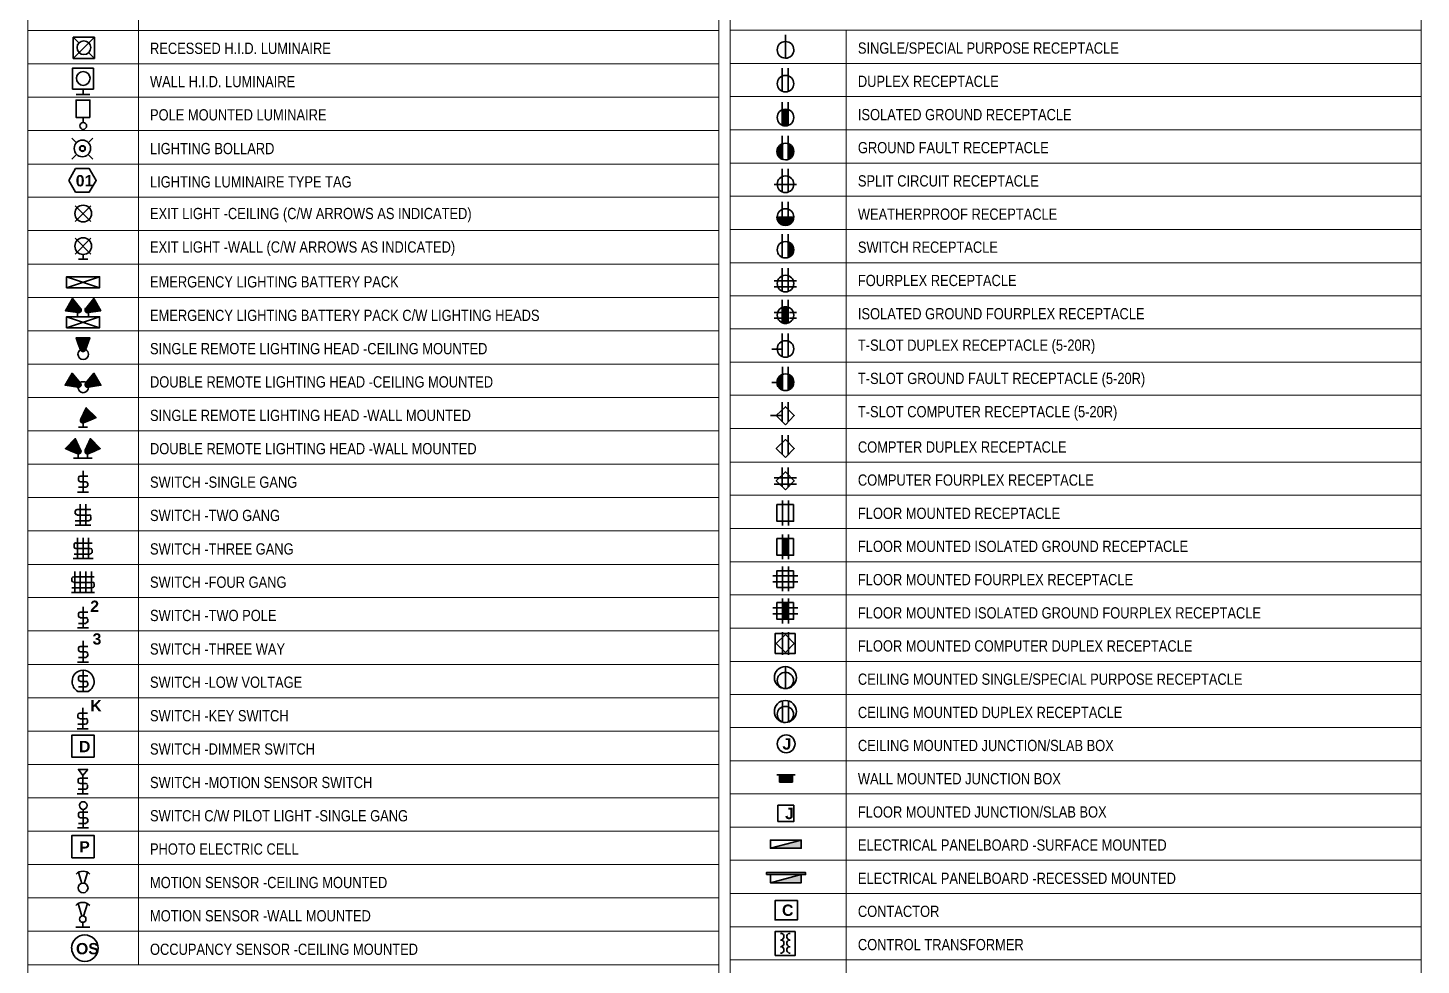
# Model space of a CAD drawing. Header units: millimetres. Extents: x 0.7 to 36.3, y 0.6 to 47.9.
# Drawn here: x 16.53 to 26.44, y 35.32 to 41.99 of the extents above; entities that cross this region are included whole.
import ezdxf

# ---------------------------------------------------------------- set-up
doc = ezdxf.new("R2010")
doc.units = ezdxf.units.MM
doc.header["$LTSCALE"] = 0.007
doc.layers.add('PDF_Geometry', color=7, linetype='Continuous', true_color=0x777777)
doc.layers.add('PDF_Solid Fills', color=7, linetype='Continuous', true_color=0xffffff)
doc.layers.add('PDF_Text', color=7, linetype='Continuous')
doc.styles.add('PDF Arial Narrow', font='ARIALN.TTF')
doc.styles.add('PDF ArialRoundedMT Bold', font='arialbd.ttf')

msp = doc.modelspace()

# ---------------------------------------------------------------- hatches: boundary and pattern name
at = {"layer": 'PDF_Solid Fills', "transparency": 33554559}
for points in [[(21.929, 41.2921), (21.9357, 41.2921), (21.9357, 41.4037), (21.929, 41.4054), (21.9007, 41.4054), (21.8924, 41.4037), (21.8924, 41.2921), (21.9007, 41.2921), (21.9074, 41.2904), (21.9224, 41.2887), (21.9224, 41.2904)], [(21.8724, 41.0671), (21.894, 41.0521), (21.894, 41.1604), (21.8907, 41.1604), (21.8674, 41.1421), (21.8574, 41.1221), (21.859, 41.0887)], [(21.964, 41.1421), (21.939, 41.1604), (21.9357, 41.1604), (21.9357, 41.0521), (21.9624, 41.0721), (21.9724, 41.0937), (21.974, 41.1204)], [(21.9724, 40.6254), (21.974, 40.6388), (21.8574, 40.6388), (21.8607, 40.6171), (21.8774, 40.5971), (21.899, 40.5838), (21.9307, 40.5821), (21.9607, 40.6021)], [(21.949, 40.4571), (21.939, 40.4621), (21.9357, 40.4621), (21.9357, 40.3538), (21.9524, 40.3621), (21.969, 40.3838), (21.9724, 40.4254), (21.964, 40.4421)], [(16.9042, 39.9871), (16.8442, 40.0605), (16.8426, 40.0605), (16.7926, 39.9755), (16.8276, 39.9705), (16.8909, 39.9621), (16.9026, 39.9705)], [(17.0442, 39.9738), (16.9959, 40.0605), (16.9942, 40.0605), (16.9326, 39.9838), (16.9409, 39.9638), (16.9559, 39.9621)], [(21.9324, 39.8871), (21.9357, 39.8871), (21.9357, 39.9988), (21.929, 40.0005), (21.9007, 40.0005), (21.8924, 39.9988), (21.8924, 39.8871), (21.8974, 39.8871), (21.9074, 39.8838), (21.9224, 39.8821), (21.9224, 39.8838)], [(16.9376, 39.7005), (16.9676, 39.7805), (16.8709, 39.7805), (16.9042, 39.6921), (16.9226, 39.6838)], [(16.8992, 39.4638), (16.8426, 39.5288), (16.8409, 39.5288), (16.7909, 39.4455), (16.8259, 39.4405), (16.8459, 39.4371), (16.8892, 39.4305), (16.9009, 39.4405)], [(17.0459, 39.4438), (16.9976, 39.5288), (16.9959, 39.5288), (16.9342, 39.4538), (16.9392, 39.4338), (16.9576, 39.4305)], [(21.8707, 39.4238), (21.894, 39.4105), (21.894, 39.5188), (21.8907, 39.5188), (21.8674, 39.4988), (21.8574, 39.4788), (21.859, 39.4455)], [(21.949, 39.5138), (21.939, 39.5188), (21.9357, 39.5188), (21.9357, 39.4105), (21.9524, 39.4188), (21.969, 39.4405), (21.9724, 39.4821), (21.964, 39.4988)], [(17.0109, 39.2155), (16.9426, 39.2838), (16.9409, 39.2838), (16.9009, 39.1988), (16.9042, 39.1838), (16.9226, 39.1755)], [(16.9009, 38.9872), (16.8642, 39.0638), (16.8609, 39.0638), (16.7926, 38.9955), (16.8892, 38.9555), (16.9009, 38.9705)], [(17.0409, 38.9955), (16.9726, 39.0638), (16.9709, 39.0638), (16.9326, 38.9788), (16.9359, 38.9638), (16.9542, 38.9555)], [(21.809, 36.1506), (22.029, 36.1489), (22.029, 36.2073), (22.024, 36.2073)], [(21.809, 35.9056), (22.029, 35.904), (22.029, 35.9623), (22.024, 35.9623)]]:
    msp.add_hatch(color=256, dxfattribs=at).paths.add_polyline_path(points)

# ---------------------------------------------------------------- linework, layer by layer
at = {"layer": 'PDF_Geometry', "lineweight": 20}
for points in [[(21.4041, 35.3206), (16.5259, 35.3206), (16.5259, 46.4752), (21.4424, 46.4752), (21.4424, 30.0925)], [(21.4424, 46.4752), (21.4424, 35.3206), (21.4424, 28.5193), (16.5259, 28.5193), (16.5259, 35.3206), (21.4424, 35.3206)], [(21.5224, 31.4141), (26.4388, 31.4141), (26.4388, 46.4752), (21.5224, 46.4752), (21.5224, 31.4141), (21.5224, 35.119), (26.4388, 35.119), (26.4388, 42.2037), (26.4388, 46.4752)], [(21.5224, 46.4752), (21.5224, 42.2037), (21.5224, 35.119), (26.3605, 35.119)], [(17.3126, 46.2402), (17.3126, 35.3206)], [(16.5259, 41.967), (21.4424, 41.967)], [(21.5224, 41.9687), (26.4388, 41.9687)], [(22.349, 41.9687), (22.349, 35.119)], [(16.5259, 41.7304), (21.4424, 41.7304)], [(21.5224, 41.732), (26.4388, 41.732)], [(16.5259, 41.4921), (21.4424, 41.4921)], [(21.5224, 41.4971), (26.4388, 41.4971)], [(16.5259, 41.2554), (21.4424, 41.2554)], [(21.5224, 41.2604), (26.4388, 41.2604)], [(16.5259, 41.0171), (21.4424, 41.0171)], [(21.5224, 41.0237), (26.4388, 41.0237)], [(16.5259, 40.7804), (21.4424, 40.7804)], [(21.5224, 40.7888), (26.4388, 40.7888)], [(21.5224, 40.5521), (26.4388, 40.5521)], [(16.5259, 40.5438), (21.4424, 40.5438)], [(16.5259, 40.3054), (21.4424, 40.3054)], [(21.5224, 40.3154), (26.4388, 40.3154)], [(16.5259, 40.0688), (21.4424, 40.0688)], [(21.5224, 40.0805), (26.4388, 40.0805)], [(16.5259, 39.8305), (21.4424, 39.8305)], [(21.5224, 39.8438), (26.4388, 39.8438)], [(16.5259, 39.5938), (21.4424, 39.5938)], [(21.5224, 39.6071), (26.4388, 39.6071)], [(16.5259, 39.3555), (21.4424, 39.3555)], [(21.5224, 39.3721), (26.4388, 39.3721)], [(16.5259, 39.1188), (21.4424, 39.1188)], [(21.5224, 39.1355), (26.4388, 39.1355)], [(16.5259, 38.8822), (21.4424, 38.8822)], [(21.5224, 38.8955), (26.4388, 38.8955)], [(21.5224, 38.6605), (26.4388, 38.6605)], [(16.5259, 38.6438), (21.4424, 38.6438)], [(16.5259, 38.4072), (21.4424, 38.4072)], [(21.5224, 38.4239), (26.4388, 38.4239)], [(16.5259, 38.1689), (21.4424, 38.1689)], [(21.5224, 38.1872), (26.4388, 38.1872)], [(16.5259, 37.9322), (21.4424, 37.9322)], [(21.5224, 37.9522), (26.4388, 37.9522)], [(16.5259, 37.6955), (21.4424, 37.6955)], [(21.5224, 37.7155), (26.4388, 37.7155)], [(21.5224, 37.4789), (26.4388, 37.4789)], [(16.5259, 37.4572), (21.4424, 37.4572)], [(16.5259, 37.2206), (21.4424, 37.2206)], [(21.5224, 37.2439), (26.4388, 37.2439)], [(16.5259, 36.9822), (21.4424, 36.9822)], [(21.5224, 37.0072), (26.4388, 37.0072)], [(16.5259, 36.7456), (21.4424, 36.7456)], [(21.5224, 36.7706), (26.4388, 36.7706)], [(16.5259, 36.5073), (21.4424, 36.5073)], [(21.5224, 36.5356), (26.4388, 36.5356)], [(21.5224, 36.2989), (26.4388, 36.2989)], [(16.5259, 36.2706), (21.4424, 36.2706)], [(16.5259, 36.0339), (21.4424, 36.0339)], [(21.5224, 36.0639), (26.4388, 36.0639)], [(16.5259, 35.7956), (21.4424, 35.7956)], [(21.5224, 35.8273), (26.4388, 35.8273)], [(21.5224, 35.5906), (26.4388, 35.5906)], [(16.5259, 35.559), (21.4424, 35.559)], [(21.5224, 35.3556), (26.4388, 35.3556)]]:
    msp.add_lwpolyline(points, dxfattribs=at)
at = {"layer": 'PDF_Geometry', "lineweight": 35}
for points in [[(21.9157, 41.9354), (21.9157, 41.7704, 0.416667), (21.9757, 41.8304)], [(16.9792, 40.4338, -0.416667), (16.9192, 40.3738), (16.9192, 40.3404)], [(21.9157, 37.2839), (21.9157, 37.4422, 0.414894), (21.8374, 37.3639, 0.414894), (21.9157, 37.2856, 0.414894), (21.994, 37.3639, 0.414894), (21.9157, 37.4422)], [(21.8574, 37.3439, 0.417898), (21.9157, 37.2856, 0.407143), (21.974, 37.3439)], [(21.8574, 37.1022, 0.417898), (21.9157, 37.0439, 0.407143), (21.974, 37.1022)]]:
    msp.add_lwpolyline(points, format="xyb", dxfattribs=at)
for points in [[(16.8892, 41.8787), (16.8492, 41.9187)], [(16.9992, 41.9187), (16.8492, 41.7687)], [(16.9592, 41.8087), (16.9992, 41.7687)], [(21.8924, 41.6987), (21.8924, 41.5337)], [(21.9357, 41.6987), (21.9357, 41.5321)], [(16.9192, 41.5504), (16.9192, 41.5121)], [(16.8692, 41.5121), (16.9676, 41.5121)], [(21.8924, 41.4571), (21.8924, 41.2921)], [(21.9357, 41.4571), (21.9357, 41.2921)], [(16.9192, 41.3487), (16.9192, 41.3104)], [(16.8376, 41.2021), (16.8709, 41.1687)], [(16.9892, 41.2021), (16.9559, 41.1687)], [(21.8924, 41.2171), (21.8924, 41.0504)], [(21.9357, 41.2171), (21.9357, 41.0504)], [(16.8376, 41.0521), (16.8709, 41.0854)], [(16.9892, 41.0521), (16.9559, 41.0854)], [(21.8924, 40.9821), (21.8924, 40.8171)], [(21.9357, 40.9821), (21.9357, 40.8171)], [(21.8357, 40.8721), (21.994, 40.8721)], [(21.8924, 40.7471), (21.8924, 40.6388)], [(21.9357, 40.7471), (21.9357, 40.6388)], [(16.8626, 40.6088), (16.9742, 40.7188)], [(16.9742, 40.6088), (16.8626, 40.7188)], [(21.8557, 40.6388), (21.974, 40.6388)], [(16.8626, 40.3771), (16.9742, 40.4888)], [(16.9742, 40.3771), (16.8626, 40.4888)], [(21.8924, 40.5171), (21.8924, 40.3521)], [(21.9357, 40.5171), (21.9357, 40.3521)], [(16.8859, 40.3404), (16.9526, 40.3404)], [(21.8924, 40.2754), (21.8924, 40.1104)], [(21.9357, 40.2754), (21.9357, 40.1104)], [(17.0359, 40.2154), (16.8009, 40.2154), (17.0359, 40.1371), (17.0359, 40.2154), (16.8009, 40.1371), (16.8009, 40.2154)], [(21.8357, 40.1871), (21.994, 40.1871)], [(16.8826, 39.9605), (16.7926, 39.9738), (16.8426, 40.0605), (16.9009, 39.9905)], [(16.8009, 40.1371), (17.0359, 40.1371)], [(16.9542, 39.9605), (17.0442, 39.9738), (16.9942, 40.0605), (16.9376, 39.9905)], [(21.8357, 40.1438), (21.994, 40.1438)], [(21.8924, 40.0521), (21.8924, 39.8871)], [(21.9357, 40.0521), (21.9357, 39.8855)], [(16.8792, 39.9305), (16.8792, 39.9605)], [(16.9576, 39.9305), (16.9576, 39.9605)], [(21.8357, 39.9621), (21.8857, 39.9621)], [(21.994, 39.9621), (21.9457, 39.9621)], [(17.0359, 39.9305), (16.8009, 39.9305), (17.0359, 39.8521), (17.0359, 39.9305), (16.8009, 39.8521), (16.8009, 39.9305)], [(16.8009, 39.8521), (17.0359, 39.8521)], [(21.8357, 39.9205), (21.8857, 39.9205)], [(21.994, 39.9205), (21.9457, 39.9205)], [(16.9009, 39.6955), (16.8692, 39.7805), (16.9676, 39.7805), (16.9359, 39.6955)], [(21.8924, 39.8105), (21.8924, 39.6455)], [(21.9357, 39.8105), (21.9357, 39.6455)], [(21.819, 39.7005), (21.8924, 39.7005)], [(21.894, 39.5738), (21.894, 39.4088)], [(21.9357, 39.5738), (21.9357, 39.4088)], [(16.8809, 39.4288), (16.7909, 39.4438), (16.8409, 39.5288), (16.8992, 39.4588)], [(16.9559, 39.4288), (17.0459, 39.4438), (16.9959, 39.5288), (16.9392, 39.4588)], [(21.819, 39.4638), (21.894, 39.4638)], [(16.9276, 39.1772), (17.0109, 39.2138), (16.9409, 39.2838), (16.9026, 39.2022)], [(21.8924, 39.3221), (21.8924, 39.1838)], [(21.9357, 39.3221), (21.9357, 39.1838)], [(16.9192, 39.1738), (16.9192, 39.1455)], [(21.809, 39.2272), (21.8924, 39.2272)], [(16.8759, 38.9572), (16.7926, 38.9938), (16.8626, 39.0638), (16.9009, 38.9822)], [(16.8859, 39.1455), (16.9509, 39.1455)], [(16.9576, 38.9572), (17.0409, 38.9938), (16.9709, 39.0638), (16.9326, 38.9822)], [(21.8924, 39.0888), (21.8924, 38.9505)], [(21.9357, 39.0888), (21.9357, 38.9505)], [(16.8509, 38.9255), (16.9826, 38.9255)], [(16.8842, 38.9538), (16.8842, 38.9255)], [(16.9492, 38.9538), (16.9492, 38.9255)], [(21.8924, 38.8588), (21.8924, 38.7205)], [(16.8859, 38.7855), (16.8859, 38.7655)], [(16.8976, 38.7955), (16.9526, 38.7955)], [(16.9192, 38.8338), (16.9192, 38.6838)], [(21.8357, 38.7838), (21.994, 38.7838)], [(21.9357, 38.8572), (21.9357, 38.7205)], [(16.8792, 38.6838), (16.9576, 38.6838)], [(16.8859, 38.7172), (16.9392, 38.7172)], [(16.8976, 38.7555), (16.9392, 38.7555)], [(16.9526, 38.7272), (16.9526, 38.7472)], [(21.8357, 38.7405), (21.994, 38.7405)], [(16.8992, 38.5972), (16.8992, 38.4472)], [(16.9376, 38.5972), (16.9376, 38.4472)], [(21.894, 38.4455), (21.894, 38.6238)], [(21.9374, 38.4455), (21.9374, 38.6238)], [(16.8626, 38.5488), (16.8626, 38.5288)], [(16.8626, 38.4788), (16.9609, 38.4788)], [(16.8759, 38.5588), (16.9742, 38.5588)], [(16.8759, 38.5188), (16.9609, 38.5188)], [(16.9742, 38.4888), (16.9742, 38.5088)], [(16.8626, 38.4472), (16.9742, 38.4472)], [(21.894, 38.2055), (21.894, 38.3822)], [(21.9374, 38.2055), (21.9374, 38.3822)], [(16.8542, 38.3122), (16.8542, 38.2922)], [(16.8676, 38.3205), (16.9826, 38.3205)], [(16.8676, 38.2822), (16.9692, 38.2822)], [(16.8792, 38.3589), (16.8792, 38.2105)], [(16.9192, 38.3589), (16.9192, 38.2105)], [(16.9576, 38.3589), (16.9576, 38.2105)], [(16.9826, 38.2522), (16.9826, 38.2722)], [(16.8476, 38.2105), (16.9909, 38.2105)], [(16.8542, 38.2422), (16.9692, 38.2422)], [(16.8392, 38.0705), (16.8392, 38.0505)], [(16.8526, 38.0805), (16.9976, 38.0805)], [(16.8592, 38.1189), (16.8592, 37.9689)], [(16.8992, 38.1189), (16.8992, 37.9689)], [(16.9376, 38.1189), (16.9376, 37.9689)], [(16.9776, 38.1189), (16.9776, 37.9689)], [(22.004, 38.0872), (21.8274, 38.0872)], [(21.894, 37.9772), (21.894, 38.1539)], [(21.9374, 37.9772), (21.9374, 38.1539)], [(16.8359, 37.9689), (17.0009, 37.9689)], [(16.8392, 38.0022), (16.9842, 38.0022)], [(16.8526, 38.0405), (16.9842, 38.0405)], [(16.9976, 38.0105), (16.9976, 38.0305)], [(22.004, 38.0439), (21.8274, 38.0439)], [(21.894, 37.7489), (21.894, 37.9272)], [(21.9374, 37.7489), (21.9374, 37.9272)], [(16.8859, 37.8189), (16.8859, 37.7989)], [(16.8976, 37.8289), (16.9526, 37.8289)], [(16.8976, 37.7889), (16.9392, 37.7889)], [(16.9192, 37.8672), (16.9192, 37.7172)], [(16.9526, 37.7589), (16.9526, 37.7789)], [(22.004, 37.8605), (21.8274, 37.8605)], [(22.004, 37.8172), (21.8274, 37.8172)], [(16.8792, 37.7172), (16.9576, 37.7172)], [(16.8859, 37.7489), (16.9392, 37.7489)], [(21.894, 37.5256), (21.894, 37.6855)], [(21.9374, 37.5256), (21.9374, 37.6855)], [(16.8859, 37.5756), (16.8859, 37.5556)], [(16.8976, 37.5856), (16.9526, 37.5856)], [(16.9192, 37.6239), (16.9192, 37.4739)], [(16.8792, 37.4739), (16.9576, 37.4739)], [(16.8859, 37.5072), (16.9392, 37.5072)], [(16.8976, 37.5456), (16.9392, 37.5456)], [(16.9526, 37.5156), (16.9526, 37.5356)], [(16.8976, 37.3756), (16.9526, 37.3756)], [(16.9192, 37.4139), (16.9192, 37.2639)], [(16.8859, 37.3656), (16.8859, 37.3456)], [(16.8859, 37.2972), (16.9392, 37.2972)], [(16.8976, 37.3356), (16.9392, 37.3356)], [(16.9526, 37.3072), (16.9526, 37.3272)], [(16.8826, 37.2639), (16.9559, 37.2639)], [(21.894, 37.0456), (21.894, 37.1972)], [(21.9374, 37.0456), (21.9374, 37.1972)], [(16.8826, 37.1006), (16.8826, 37.0806)], [(16.8959, 37.1106), (16.9509, 37.1106)], [(16.9159, 37.1489), (16.9159, 36.9989)], [(16.8776, 36.9989), (16.9559, 36.9989)], [(16.8826, 37.0322), (16.9359, 37.0322)], [(16.8959, 37.0706), (16.9359, 37.0706)], [(16.9492, 37.0422), (16.9492, 37.0606)], [(16.8842, 36.6389), (16.8842, 36.6189)], [(16.8976, 36.6489), (16.9526, 36.6489)], [(16.8976, 36.6089), (16.9376, 36.6089)], [(16.9176, 36.6673), (16.9176, 36.5373)], [(16.9509, 36.5789), (16.9509, 36.5989)], [(21.854, 36.6706), (21.984, 36.6706)], [(16.8776, 36.5373), (16.9559, 36.5373)], [(16.8842, 36.5689), (16.9376, 36.5689)], [(16.8859, 36.3956), (16.8859, 36.3756)], [(16.8976, 36.4056), (16.9526, 36.4056)], [(16.9192, 36.4239), (16.9192, 36.2939)], [(16.8792, 36.2939), (16.9576, 36.2939)], [(16.8859, 36.3256), (16.9392, 36.3256)], [(16.8976, 36.3656), (16.9392, 36.3656)], [(16.9526, 36.3356), (16.9526, 36.3556)], [(16.9092, 35.899), (16.8859, 35.9773)], [(16.9276, 35.899), (16.9509, 35.9773)], [(16.9109, 35.6656), (16.8842, 35.7556)], [(16.9226, 35.6656), (16.9492, 35.7556)], [(16.8676, 35.589), (16.9659, 35.589)], [(16.9159, 35.589), (16.9159, 35.6223)], [(21.8807, 35.5423), (21.8874, 35.5423)], [(21.8807, 35.4956), (21.8874, 35.4956)], [(21.949, 35.5423), (21.9424, 35.5423)], [(21.9507, 35.4956), (21.9424, 35.4956)], [(21.8807, 35.449), (21.8874, 35.449)], [(21.8807, 35.4023), (21.8874, 35.4023)], [(21.9507, 35.449), (21.9424, 35.449)], [(21.9507, 35.4023), (21.9424, 35.4023)]]:
    msp.add_lwpolyline(points, dxfattribs=at)
for points in [[(16.9992, 41.9187), (16.9992, 41.7687), (16.8492, 41.7687), (16.8492, 41.9187)], [(16.9926, 41.7004), (16.9926, 41.5504), (16.8442, 41.5504), (16.8442, 41.7004)], [(16.9676, 41.3487), (16.8692, 41.3487), (16.8692, 41.4721), (16.9676, 41.4721)], [(21.8924, 41.2921), (21.9074, 41.2887), (21.9224, 41.2887), (21.9357, 41.2921), (21.9357, 41.4021), (21.9224, 41.4054), (21.9074, 41.4054), (21.8924, 41.4021)], [(21.894, 41.0504), (21.894, 41.1604), (21.8807, 41.1537), (21.8707, 41.1454), (21.8624, 41.1337), (21.8574, 41.1204), (21.8557, 41.1054), (21.8574, 41.0921), (21.8624, 41.0787), (21.8707, 41.0671), (21.8807, 41.0571)], [(21.9357, 41.0504), (21.949, 41.0571), (21.959, 41.0671), (21.9674, 41.0787), (21.9724, 41.0921), (21.974, 41.1054), (21.9724, 41.1204), (21.9674, 41.1337), (21.959, 41.1454), (21.949, 41.1537), (21.9357, 41.1604)], [(16.8176, 40.9004), (16.8659, 40.8171), (16.9626, 40.8171), (17.0126, 40.9004), (16.9626, 40.9854), (16.8659, 40.9854)], [(21.974, 40.6388), (21.8557, 40.6388), (21.8574, 40.6238), (21.864, 40.6088), (21.874, 40.5971), (21.8857, 40.5871), (21.899, 40.5821), (21.9157, 40.5804), (21.9307, 40.5821), (21.944, 40.5871), (21.9574, 40.5971), (21.9657, 40.6088), (21.9724, 40.6238)], [(21.9357, 40.3521), (21.949, 40.3588), (21.959, 40.3671), (21.9674, 40.3788), (21.9724, 40.3921), (21.974, 40.4071), (21.9724, 40.4204), (21.9674, 40.4338), (21.959, 40.4454), (21.949, 40.4554), (21.9357, 40.4621)], [(16.8426, 40.0605), (16.7926, 39.9738), (16.8376, 39.9671), (16.8826, 39.9605), (16.8859, 39.9588), (16.8909, 39.9605), (16.8959, 39.9621), (16.8992, 39.9655), (16.9026, 39.9688), (16.9042, 39.9738), (16.9042, 39.9788), (16.9042, 39.9821), (16.9026, 39.9871), (16.8992, 39.9905)], [(16.9942, 40.0605), (16.9376, 39.9905), (16.9342, 39.9871), (16.9326, 39.9821), (16.9326, 39.9788), (16.9342, 39.9738), (16.9359, 39.9688), (16.9376, 39.9655), (16.9409, 39.9621), (16.9459, 39.9605), (16.9509, 39.9588), (16.9559, 39.9605), (16.9992, 39.9671), (17.0442, 39.9738)], [(21.8924, 39.8871), (21.9074, 39.8821), (21.9224, 39.8821), (21.9357, 39.8871), (21.9357, 39.9971), (21.9224, 40.0005), (21.9074, 40.0005), (21.8924, 39.9971)], [(16.9676, 39.7805), (16.8692, 39.7805), (16.8842, 39.7388), (16.9009, 39.6955), (16.9026, 39.6921), (16.9059, 39.6888), (16.9092, 39.6855), (16.9142, 39.6838), (16.9192, 39.6838), (16.9226, 39.6838), (16.9276, 39.6855), (16.9309, 39.6888), (16.9342, 39.6921), (16.9359, 39.6955)], [(16.8409, 39.5288), (16.7909, 39.4438), (16.8359, 39.4371), (16.8809, 39.4288), (16.8859, 39.4288), (16.8892, 39.4288), (16.8942, 39.4321), (16.8976, 39.4338), (16.9009, 39.4388), (16.9026, 39.4421), (16.9026, 39.4471), (16.9026, 39.4521), (16.9009, 39.4555), (16.8992, 39.4605)], [(16.9959, 39.5288), (16.9392, 39.4605), (16.9359, 39.4555), (16.9342, 39.4521), (16.9342, 39.4471), (16.9359, 39.4421), (16.9376, 39.4388), (16.9392, 39.4338), (16.9442, 39.4321), (16.9476, 39.4288), (16.9526, 39.4288), (16.9576, 39.4288), (17.0009, 39.4371), (17.0459, 39.4438)], [(21.894, 39.4088), (21.894, 39.5188), (21.8807, 39.5121), (21.8707, 39.5021), (21.8624, 39.4905), (21.8574, 39.4771), (21.8557, 39.4638), (21.8574, 39.4488), (21.8624, 39.4355), (21.8707, 39.4238), (21.8807, 39.4155)], [(21.9357, 39.4088), (21.949, 39.4155), (21.959, 39.4238), (21.9674, 39.4355), (21.9724, 39.4488), (21.974, 39.4638), (21.9724, 39.4771), (21.9674, 39.4905), (21.959, 39.5021), (21.949, 39.5121), (21.9357, 39.5188)], [(16.9409, 39.2838), (16.9026, 39.2022), (16.9009, 39.1972), (16.9009, 39.1938), (16.9009, 39.1888), (16.9026, 39.1838), (16.9059, 39.1805), (16.9092, 39.1772), (16.9142, 39.1755), (16.9192, 39.1755), (16.9226, 39.1755), (16.9276, 39.1772), (16.9692, 39.1955), (17.0109, 39.2138)], [(21.9157, 39.1622), (21.8507, 39.2272), (21.9157, 39.2905), (21.979, 39.2272)], [(16.8626, 39.0638), (16.7926, 38.9938), (16.8342, 38.9755), (16.8759, 38.9572), (16.8792, 38.9555), (16.8842, 38.9555), (16.8892, 38.9555), (16.8926, 38.9572), (16.8959, 38.9605), (16.8992, 38.9638), (16.9009, 38.9688), (16.9026, 38.9738), (16.9026, 38.9772), (16.9009, 38.9822)], [(16.9709, 39.0638), (16.9342, 38.9822), (16.9326, 38.9772), (16.9326, 38.9738), (16.9326, 38.9688), (16.9342, 38.9638), (16.9376, 38.9605), (16.9409, 38.9572), (16.9459, 38.9555), (16.9492, 38.9555), (16.9542, 38.9555), (16.9592, 38.9572), (17.0009, 38.9755), (17.0409, 38.9938)], [(21.9157, 38.9288), (21.8507, 38.9938), (21.9157, 39.0572), (21.979, 38.9938)], [(21.9157, 38.6988), (21.8507, 38.7622), (21.9157, 38.8272), (21.979, 38.7622)], [(21.974, 38.5938), (21.974, 38.4755), (21.8557, 38.4755), (21.8557, 38.5938)], [(21.974, 38.3522), (21.974, 38.2339), (21.8557, 38.2339), (21.8557, 38.3522)], [(21.894, 38.2339), (21.9374, 38.2339), (21.9374, 38.3522), (21.894, 38.3522)], [(21.974, 38.1239), (21.974, 38.0055), (21.8557, 38.0055), (21.8557, 38.1239)], [(21.974, 37.8972), (21.974, 37.7789), (21.8557, 37.7789), (21.8557, 37.8972)], [(21.894, 37.7789), (21.9374, 37.7789), (21.9374, 37.8972), (21.894, 37.8972)], [(21.9857, 37.6772), (21.9857, 37.5356), (21.844, 37.5356), (21.844, 37.6772)], [(21.9157, 37.5422), (21.8507, 37.6056), (21.9157, 37.6689), (21.979, 37.6056)], [(16.9976, 36.7973), (16.9976, 36.9539), (16.8392, 36.9539), (16.8392, 36.7973)], [(16.9526, 36.7106), (16.9176, 36.6673), (16.8859, 36.7106)], [(21.9657, 36.6706), (21.9657, 36.6206), (21.874, 36.6206), (21.874, 36.6706)], [(21.9657, 36.6206), (21.9657, 36.6706), (21.874, 36.6706), (21.874, 36.6206)], [(21.9757, 36.4556), (21.9757, 36.3406), (21.8624, 36.3406), (21.8624, 36.4556)], [(16.9976, 36.0823), (16.9976, 36.2406), (16.8392, 36.2406), (16.8392, 36.0823)], [(22.029, 36.1489), (21.809, 36.1489), (21.809, 36.2073), (22.029, 36.2073)], [(22.029, 36.2073), (21.809, 36.1489), (22.029, 36.1489)], [(21.7807, 35.9623), (22.059, 35.9623), (22.059, 35.9756), (21.7807, 35.9756)], [(22.029, 35.904), (21.809, 35.904), (21.809, 35.9623), (22.029, 35.9623)], [(22.029, 35.9623), (21.809, 35.904), (22.029, 35.904)], [(22.0007, 35.7773), (22.0007, 35.639), (21.8424, 35.639), (21.8424, 35.7773)], [(21.9857, 35.5573), (21.9857, 35.3873), (21.844, 35.3873), (21.844, 35.5573)]]:
    msp.add_lwpolyline(points, close=True, dxfattribs=at)
for points in [[(16.9142, 41.1104, 0.409091), (16.9326, 41.1287, -0.409091)], [(21.9157, 37.2006, 0.414894), (21.8374, 37.1222, 0.414894), (21.9157, 37.0439, 0.414894), (21.994, 37.1222, 0.414894)], [(21.9207, 36.9556, 0.414474), (21.8574, 36.8922, 0.414474), (21.9207, 36.8289, 0.414474), (21.984, 36.8922, 0.414474)]]:
    msp.add_lwpolyline(points, format="xyb", close=True, dxfattribs=at)
at = {"layer": 'PDF_Geometry', "lineweight": 18}
msp.add_lwpolyline([(22.349, 35.3556), (22.349, 40.0671)], dxfattribs=at)
at = {"layer": 'PDF_Geometry', "lineweight": 35}
for centre, radius, start, end in [((16.9243, 41.8453), 0.0484, 90.04113, 179.95887), ((16.9193, 41.627), 0.0484, 90.04113, 179.95887), ((21.9153, 41.5884), 0.058, 179.6401, 270.3599), ((21.9159, 41.3485), 0.0597, 269.76027, 0.23973), ((16.9146, 41.1291), 0.058, 359.6401, 90.3599), ((21.9159, 41.1068), 0.0597, 269.76027, 0.23973), ((21.9159, 40.8735), 0.0597, 269.76027, 0.23973), ((16.9195, 40.6652), 0.0597, 269.76027, 0.23973), ((21.9159, 40.6402), 0.0597, 269.76027, 0.23973), ((21.9153, 40.4067), 0.058, 179.6401, 270.3599), ((21.9159, 40.1669), 0.0597, 269.76027, 0.23973), ((16.8874, 39.9789), 0.0185, 270.50195, 359.49805), ((21.9153, 39.9418), 0.058, 179.6401, 270.3599), ((21.9159, 39.7019), 0.0597, 269.76027, 0.23973), ((21.9159, 39.4652), 0.0597, 269.76027, 0.23973), ((16.8857, 39.4473), 0.0185, 270.50195, 359.49805), ((16.9227, 37.3359), 0.0818, 180.22365, 239.26611), ((16.9189, 36.4543), 0.0263, 89.25267, 180.74733), ((16.9307, 35.4391), 0.0932, 89.90564, 180.09436), ((16.9299, 35.44), 0.096, 270.61942, 359.38058)]:
    msp.add_arc(centre, radius, start, end, dxfattribs=at)
for points in [[(16.9242, 41.7954), (16.8976, 41.7954), (16.8759, 41.8187), (16.8759, 41.8454)], [(16.9242, 41.8937), (16.9509, 41.8937), (16.9742, 41.872), (16.9742, 41.8454)], [(16.9742, 41.8454), (16.9742, 41.8187), (16.9509, 41.7954), (16.9242, 41.7954)], [(21.8574, 41.8304), (21.8574, 41.8637), (21.8824, 41.8887), (21.9157, 41.8887)], [(21.9157, 41.8887), (21.949, 41.8887), (21.9757, 41.8637), (21.9757, 41.8304)], [(21.9157, 41.7704), (21.8824, 41.7704), (21.8574, 41.797), (21.8574, 41.8304)], [(16.9192, 41.6754), (16.9459, 41.6754), (16.9692, 41.6537), (16.9692, 41.6271)], [(21.8574, 41.5887), (21.8574, 41.6221), (21.8824, 41.6471), (21.9157, 41.6471)], [(21.9157, 41.6471), (21.949, 41.6471), (21.9757, 41.6221), (21.9757, 41.5887)], [(16.9192, 41.5771), (16.8926, 41.5771), (16.8709, 41.6004), (16.8709, 41.6271)], [(16.9692, 41.6271), (16.9692, 41.6004), (16.9459, 41.5771), (16.9192, 41.5771)], [(21.9757, 41.5887), (21.9757, 41.5571), (21.949, 41.5304), (21.9157, 41.5304)], [(21.8574, 41.3487), (21.8574, 41.3821), (21.8824, 41.4071), (21.9157, 41.4071)], [(21.9157, 41.2887), (21.8824, 41.2887), (21.8574, 41.3154), (21.8574, 41.3487)], [(21.9157, 41.4071), (21.949, 41.4071), (21.9757, 41.3821), (21.9757, 41.3487)], [(16.8959, 41.2887), (16.8959, 41.3021), (16.9059, 41.3121), (16.9192, 41.3121)], [(16.8959, 41.2887), (16.8959, 41.3021), (16.9059, 41.3121), (16.9192, 41.3121)], [(16.9192, 41.2637), (16.9059, 41.2637), (16.8959, 41.2754), (16.8959, 41.2887)], [(16.9192, 41.2637), (16.9059, 41.2637), (16.8959, 41.2754), (16.8959, 41.2887)], [(16.9192, 41.3121), (16.9326, 41.3121), (16.9442, 41.3021), (16.9442, 41.2887)], [(16.9192, 41.3121), (16.9326, 41.3121), (16.9442, 41.3021), (16.9442, 41.2887)], [(16.9442, 41.2887), (16.9442, 41.2754), (16.9326, 41.2637), (16.9192, 41.2637)], [(16.9442, 41.2887), (16.9442, 41.2754), (16.9326, 41.2637), (16.9192, 41.2637)], [(16.8559, 41.1287), (16.8559, 41.1621), (16.8809, 41.1871), (16.9142, 41.1871)], [(16.8942, 41.1271), (16.8942, 41.1387), (16.9026, 41.1471), (16.9142, 41.1471)], [(16.8959, 41.1287), (16.8959, 41.1387), (16.9026, 41.1454), (16.9142, 41.1454)], [(16.8959, 41.1287), (16.8959, 41.1387), (16.9026, 41.1454), (16.9142, 41.1454)], [(16.9142, 41.1471), (16.9242, 41.1471), (16.9342, 41.1387), (16.9342, 41.1271)], [(16.9142, 41.1454), (16.9242, 41.1454), (16.9326, 41.1387), (16.9326, 41.1287)], [(16.9142, 41.1454), (16.9242, 41.1454), (16.9326, 41.1387), (16.9326, 41.1287)], [(21.8574, 41.1071), (21.8574, 41.1404), (21.8824, 41.1654), (21.9157, 41.1654)], [(21.9157, 41.1654), (21.949, 41.1654), (21.9757, 41.1404), (21.9757, 41.1071)], [(16.9142, 41.0687), (16.8809, 41.0687), (16.8559, 41.0954), (16.8559, 41.1287)], [(16.9142, 41.1071), (16.9026, 41.1071), (16.8942, 41.1171), (16.8942, 41.1271)], [(16.9142, 41.1104), (16.9026, 41.1104), (16.8959, 41.1187), (16.8959, 41.1287)], [(16.9142, 41.1104), (16.9026, 41.1104), (16.8959, 41.1187), (16.8959, 41.1287)], [(16.9726, 41.1287), (16.9726, 41.0954), (16.9459, 41.0687), (16.9142, 41.0687)], [(16.9342, 41.1271), (16.9342, 41.1171), (16.9242, 41.1071), (16.9142, 41.1071)], [(21.9157, 41.0471), (21.8824, 41.0471), (21.8574, 41.0737), (21.8574, 41.1071)], [(21.8574, 40.8738), (21.8574, 40.9071), (21.8824, 40.9321), (21.9157, 40.9321)], [(21.9157, 40.8138), (21.8824, 40.8138), (21.8574, 40.8404), (21.8574, 40.8738)], [(21.9157, 40.9321), (21.949, 40.9321), (21.9757, 40.9071), (21.9757, 40.8738)], [(16.8609, 40.6654), (16.8609, 40.6988), (16.8859, 40.7238), (16.9192, 40.7238)], [(16.9192, 40.6054), (16.8859, 40.6054), (16.8609, 40.6321), (16.8609, 40.6654)], [(16.9192, 40.7238), (16.9526, 40.7238), (16.9792, 40.6988), (16.9792, 40.6654)], [(21.8574, 40.6404), (21.8574, 40.6738), (21.8824, 40.6988), (21.9157, 40.6988)], [(21.9157, 40.6988), (21.949, 40.6988), (21.9757, 40.6738), (21.9757, 40.6404)], [(21.9157, 40.5804), (21.8824, 40.5804), (21.8574, 40.6071), (21.8574, 40.6404)], [(16.8609, 40.4338), (16.8609, 40.4671), (16.8859, 40.4921), (16.9192, 40.4921)], [(16.9192, 40.4921), (16.9526, 40.4921), (16.9792, 40.4671), (16.9792, 40.4338)], [(21.8574, 40.4071), (21.8574, 40.4404), (21.8824, 40.4654), (21.9157, 40.4654)], [(21.9157, 40.4654), (21.949, 40.4654), (21.9757, 40.4404), (21.9757, 40.4071)], [(16.9192, 40.3738), (16.8859, 40.3738), (16.8609, 40.4004), (16.8609, 40.4338)], [(21.9757, 40.4071), (21.9757, 40.3754), (21.949, 40.3488), (21.9157, 40.3488)], [(21.8574, 40.1671), (21.8574, 40.2004), (21.8824, 40.2254), (21.9157, 40.2254)], [(21.9157, 40.1071), (21.8824, 40.1071), (21.8574, 40.1338), (21.8574, 40.1671)], [(21.9157, 40.2254), (21.949, 40.2254), (21.9757, 40.2004), (21.9757, 40.1671)], [(16.8876, 39.9605), (16.8859, 39.9605), (16.8842, 39.9621), (16.8842, 39.9621)], [(16.9009, 39.9921), (16.9042, 39.9888), (16.9059, 39.9838), (16.9059, 39.9788)], [(16.9326, 39.9788), (16.9326, 39.9838), (16.9326, 39.9888), (16.9359, 39.9921)], [(16.9509, 39.9605), (16.9392, 39.9605), (16.9326, 39.9688), (16.9326, 39.9788)], [(16.9542, 39.9621), (16.9526, 39.9621), (16.9526, 39.9605), (16.9509, 39.9605)], [(21.8574, 39.9421), (21.8574, 39.9755), (21.8824, 40.0005), (21.9157, 40.0005)], [(21.9157, 40.0005), (21.949, 40.0005), (21.9757, 39.9755), (21.9757, 39.9421)], [(21.9757, 39.9421), (21.9757, 39.9105), (21.949, 39.8838), (21.9157, 39.8838)], [(21.8574, 39.7021), (21.8574, 39.7355), (21.8824, 39.7605), (21.9157, 39.7605)], [(21.9157, 39.7605), (21.949, 39.7605), (21.9757, 39.7355), (21.9757, 39.7021)], [(16.8826, 39.6638), (16.8826, 39.6771), (16.8892, 39.6905), (16.9009, 39.6971)], [(16.9192, 39.6255), (16.8992, 39.6255), (16.8826, 39.6438), (16.8826, 39.6638)], [(16.9192, 39.6838), (16.9109, 39.6838), (16.9026, 39.6905), (16.9009, 39.6988)], [(16.9359, 39.6988), (16.9342, 39.6905), (16.9259, 39.6838), (16.9192, 39.6838)], [(16.9576, 39.6638), (16.9576, 39.6438), (16.9392, 39.6255), (16.9192, 39.6255)], [(16.9359, 39.6971), (16.9492, 39.6905), (16.9576, 39.6771), (16.9576, 39.6638)], [(21.9157, 39.6421), (21.8824, 39.6421), (21.8574, 39.6688), (21.8574, 39.7021)], [(16.8976, 39.4621), (16.9042, 39.4671), (16.9109, 39.4688), (16.9192, 39.4688)], [(16.8976, 39.4605), (16.9009, 39.4571), (16.9042, 39.4521), (16.9042, 39.4471)], [(16.9192, 39.4688), (16.9276, 39.4688), (16.9342, 39.4671), (16.9409, 39.4638)], [(16.9342, 39.4471), (16.9342, 39.4521), (16.9359, 39.4571), (16.9392, 39.4605)], [(21.8574, 39.4655), (21.8574, 39.4988), (21.8824, 39.5238), (21.9157, 39.5238)], [(21.9157, 39.4055), (21.8824, 39.4055), (21.8574, 39.4321), (21.8574, 39.4655)], [(21.9157, 39.5238), (21.949, 39.5238), (21.9757, 39.4988), (21.9757, 39.4655)], [(16.8859, 39.4288), (16.8842, 39.4288), (16.8826, 39.4305), (16.8826, 39.4305)], [(16.9192, 39.3905), (16.8992, 39.3905), (16.8826, 39.4088), (16.8826, 39.4288)], [(16.9576, 39.4288), (16.9576, 39.4088), (16.9392, 39.3905), (16.9192, 39.3905)], [(16.9526, 39.4288), (16.9409, 39.4288), (16.9342, 39.4371), (16.9342, 39.4471)], [(16.9559, 39.4305), (16.9542, 39.4305), (16.9542, 39.4288), (16.9526, 39.4288)], [(16.9009, 39.1938), (16.9009, 39.1972), (16.9009, 39.2005), (16.9026, 39.2022)], [(16.9192, 39.1755), (16.9076, 39.1755), (16.9009, 39.1838), (16.9009, 39.1938)], [(16.9259, 39.1788), (16.9242, 39.1772), (16.9209, 39.1755), (16.9192, 39.1755)], [(16.8842, 38.9555), (16.8809, 38.9555), (16.8776, 38.9572), (16.8759, 38.9588)], [(16.9042, 38.9738), (16.9042, 38.9638), (16.8942, 38.9555), (16.8842, 38.9555)], [(16.9009, 38.9838), (16.9026, 38.9805), (16.9042, 38.9772), (16.9042, 38.9738)], [(16.9326, 38.9738), (16.9326, 38.9772), (16.9326, 38.9805), (16.9342, 38.9822)], [(16.9509, 38.9555), (16.9392, 38.9555), (16.9326, 38.9638), (16.9326, 38.9738)], [(16.9576, 38.9588), (16.9559, 38.9572), (16.9526, 38.9555), (16.9509, 38.9555)], [(16.8859, 38.7872), (16.8876, 38.7938), (16.8926, 38.7972), (16.8992, 38.7972)], [(16.8992, 38.7572), (16.8926, 38.7588), (16.8876, 38.7622), (16.8859, 38.7688)], [(16.9392, 38.7572), (16.9442, 38.7572), (16.9492, 38.7538), (16.9509, 38.7472)], [(16.9509, 38.7288), (16.9492, 38.7222), (16.9442, 38.7188), (16.9392, 38.7172)], [(16.8642, 38.5488), (16.8659, 38.5555), (16.8709, 38.5588), (16.8776, 38.5588)], [(16.8776, 38.5205), (16.8709, 38.5222), (16.8659, 38.5255), (16.8642, 38.5305)], [(16.9626, 38.5205), (16.9676, 38.5205), (16.9726, 38.5172), (16.9742, 38.5122)], [(16.9742, 38.4905), (16.9726, 38.4855), (16.9676, 38.4822), (16.9626, 38.4805)], [(16.8542, 38.3139), (16.8559, 38.3189), (16.8609, 38.3222), (16.8676, 38.3222)], [(16.8676, 38.2822), (16.8609, 38.2822), (16.8559, 38.2872), (16.8542, 38.2922)], [(16.8676, 38.3222), (16.8676, 38.3222), (16.8676, 38.3222), (16.8692, 38.3222)], [(16.8692, 38.2822), (16.8676, 38.2822), (16.8676, 38.2822), (16.8676, 38.2822)], [(16.9709, 38.2822), (16.9759, 38.2822), (16.9809, 38.2789), (16.9826, 38.2739)], [(16.9826, 38.2539), (16.9809, 38.2489), (16.9759, 38.2455), (16.9709, 38.2439)], [(16.8392, 38.0722), (16.8409, 38.0772), (16.8459, 38.0805), (16.8526, 38.0805)], [(16.8526, 38.0805), (16.8526, 38.0805), (16.8526, 38.0805), (16.8542, 38.0805)], [(16.8526, 38.0422), (16.8459, 38.0422), (16.8409, 38.0472), (16.8392, 38.0522)], [(16.8542, 38.0422), (16.8526, 38.0422), (16.8526, 38.0422), (16.8526, 38.0422)], [(16.9859, 38.0422), (16.9909, 38.0422), (16.9959, 38.0389), (16.9976, 38.0339)], [(16.9976, 38.0122), (16.9959, 38.0072), (16.9909, 38.0039), (16.9859, 38.0022)], [(16.8859, 37.8189), (16.8876, 37.8255), (16.8926, 37.8289), (16.8992, 37.8289)], [(16.8992, 37.7905), (16.8926, 37.7922), (16.8876, 37.7955), (16.8859, 37.8005)], [(16.9392, 37.7905), (16.9442, 37.7905), (16.9492, 37.7872), (16.9509, 37.7805)], [(16.9509, 37.7622), (16.9492, 37.7555), (16.9442, 37.7522), (16.9392, 37.7505)], [(16.8859, 37.5756), (16.8876, 37.5822), (16.8926, 37.5856), (16.8992, 37.5856)], [(16.8992, 37.5472), (16.8926, 37.5489), (16.8876, 37.5522), (16.8859, 37.5589)], [(16.9392, 37.5472), (16.9442, 37.5472), (16.9492, 37.5439), (16.9509, 37.5372)], [(16.9509, 37.5189), (16.9492, 37.5122), (16.9442, 37.5089), (16.9392, 37.5072)], [(16.8409, 37.3356), (16.8409, 37.3806), (16.8742, 37.4156), (16.9192, 37.4156)], [(16.8859, 37.3672), (16.8876, 37.3739), (16.8926, 37.3772), (16.8992, 37.3772)], [(16.9192, 37.4156), (16.9626, 37.4156), (16.9976, 37.3806), (16.9976, 37.3356)], [(21.8574, 37.3439), (21.8574, 37.3756), (21.8824, 37.4006), (21.9157, 37.4006)], [(21.9157, 37.4006), (21.9474, 37.4006), (21.974, 37.3756), (21.974, 37.3439)], [(16.8992, 37.3372), (16.8926, 37.3389), (16.8876, 37.3422), (16.8859, 37.3489)], [(16.9392, 37.3372), (16.9442, 37.3372), (16.9492, 37.3339), (16.9509, 37.3272)], [(16.9509, 37.3089), (16.9492, 37.3022), (16.9442, 37.2989), (16.9392, 37.2972)], [(16.9976, 37.3356), (16.9976, 37.3072), (16.9809, 37.2806), (16.9559, 37.2656)], [(16.8826, 37.1039), (16.8859, 37.1072), (16.8892, 37.1106), (16.8959, 37.1106)], [(16.8959, 37.0722), (16.8892, 37.0739), (16.8842, 37.0772), (16.8826, 37.0822)], [(21.8574, 37.1022), (21.8574, 37.1339), (21.8824, 37.1589), (21.9157, 37.1589)], [(21.9157, 37.1589), (21.9474, 37.1589), (21.974, 37.1339), (21.974, 37.1022)], [(16.9376, 37.0722), (16.9426, 37.0722), (16.9476, 37.0689), (16.9492, 37.0622)], [(16.9492, 37.0439), (16.9476, 37.0372), (16.9426, 37.0339), (16.9376, 37.0322)], [(16.8842, 36.6389), (16.8859, 36.6456), (16.8909, 36.6489), (16.8976, 36.6489)], [(16.8976, 36.6089), (16.8909, 36.6106), (16.8859, 36.6139), (16.8842, 36.6206)], [(16.9392, 36.6089), (16.9442, 36.6089), (16.9476, 36.6056), (16.9509, 36.6023)], [(16.9509, 36.5806), (16.9492, 36.5756), (16.9442, 36.5723), (16.9392, 36.5706)], [(16.9192, 36.4806), (16.9342, 36.4806), (16.9476, 36.4689), (16.9476, 36.4539)], [(16.8859, 36.3956), (16.8876, 36.4023), (16.8926, 36.4056), (16.8992, 36.4056)], [(16.9192, 36.4256), (16.9042, 36.4256), (16.8926, 36.4389), (16.8926, 36.4539)], [(16.9476, 36.4539), (16.9476, 36.4389), (16.9342, 36.4256), (16.9192, 36.4256)], [(16.8992, 36.3656), (16.8926, 36.3673), (16.8876, 36.3706), (16.8859, 36.3773)], [(16.9392, 36.3656), (16.9442, 36.3656), (16.9492, 36.3623), (16.9509, 36.3573)], [(16.9509, 36.3389), (16.9492, 36.3323), (16.9442, 36.3289), (16.9392, 36.3273)], [(16.8692, 35.964), (16.8809, 35.979), (16.8992, 35.9856), (16.9192, 35.9856)], [(16.9192, 35.9856), (16.9376, 35.9856), (16.9559, 35.979), (16.9676, 35.964)], [(16.8842, 35.8673), (16.8842, 35.8856), (16.8992, 35.9006), (16.9192, 35.9006)], [(16.9192, 35.9006), (16.9376, 35.9006), (16.9542, 35.8856), (16.9542, 35.8673)], [(16.9192, 35.8323), (16.8992, 35.8323), (16.8842, 35.849), (16.8842, 35.8673)], [(16.9542, 35.8673), (16.9542, 35.849), (16.9376, 35.8323), (16.9192, 35.8323)], [(16.8676, 35.7423), (16.8792, 35.7573), (16.8976, 35.764), (16.9176, 35.764)], [(16.9176, 35.764), (16.9359, 35.764), (16.9542, 35.7573), (16.9659, 35.7423)], [(16.8942, 35.6456), (16.8942, 35.6573), (16.9042, 35.6673), (16.9159, 35.6673)], [(16.9159, 35.6223), (16.9042, 35.6223), (16.8942, 35.6323), (16.8942, 35.6456)], [(16.9159, 35.6673), (16.9292, 35.6673), (16.9392, 35.6573), (16.9392, 35.6456)], [(16.9392, 35.6456), (16.9392, 35.6323), (16.9292, 35.6223), (16.9159, 35.6223)], [(16.9309, 35.5323), (16.9826, 35.5323), (17.0259, 35.4906), (17.0259, 35.439)], [(21.9057, 35.5206), (21.9057, 35.5106), (21.8974, 35.5006), (21.8874, 35.4973)], [(21.889, 35.544), (21.899, 35.5406), (21.9057, 35.5306), (21.9057, 35.5206)], [(21.889, 35.4973), (21.899, 35.494), (21.9057, 35.484), (21.9057, 35.474)], [(21.9257, 35.5206), (21.9257, 35.5306), (21.9324, 35.5406), (21.9407, 35.544)], [(21.9424, 35.4973), (21.9324, 35.5006), (21.9257, 35.5106), (21.9257, 35.5206)], [(21.9257, 35.474), (21.9257, 35.484), (21.9324, 35.494), (21.9407, 35.4973)], [(16.9309, 35.344), (16.8792, 35.344), (16.8376, 35.3873), (16.8376, 35.439)], [(21.8874, 35.4506), (21.8974, 35.4473), (21.9057, 35.4373), (21.9057, 35.4273)], [(21.9057, 35.474), (21.9057, 35.464), (21.899, 35.454), (21.889, 35.4506)], [(21.9057, 35.4273), (21.9057, 35.4173), (21.899, 35.4073), (21.889, 35.404)], [(21.9407, 35.4506), (21.9324, 35.454), (21.9257, 35.464), (21.9257, 35.474)], [(21.9257, 35.4273), (21.9257, 35.4373), (21.9324, 35.4473), (21.9424, 35.4506)], [(21.9407, 35.404), (21.9324, 35.4073), (21.9257, 35.4173), (21.9257, 35.4273)]]:
    msp.add_open_spline(points, degree=3, dxfattribs=at)
at = {"layer": 'PDF_Solid Fills', "lineweight": 35, "transparency": 33554559}
for points in [[(21.894, 38.2339), (21.9374, 38.2339), (21.894, 38.3522), (21.9374, 38.3522)], [(21.894, 37.7789), (21.9374, 37.7789), (21.894, 37.8972), (21.9374, 37.8972)], [(21.874, 36.6206), (21.9657, 36.6206), (21.874, 36.6706), (21.9657, 36.6706)]]:
    msp.add_solid(points, dxfattribs=at)

# ---------------------------------------------------------------- texts
at = {"layer": 'PDF_Text', "attachment_point": 4}
for s, insert, char_height, style in [('RECESSED H.I.D. LUMINAIRE', (17.3949, 41.84), 0.079909, 'PDF Arial Narrow'), ('SINGLE/SPECIAL PURPOSE RECEPTACLE', (22.4315, 41.8417), 0.079909, 'PDF Arial Narrow'), ('WALL H.I.D. LUMINAIRE ', (17.3949, 41.6033), 0.079909, 'PDF Arial Narrow'), ('DUPLEX RECEPTACLE', (22.4315, 41.605), 0.079909, 'PDF Arial Narrow'), ('POLE MOUNTED LUMINAIRE', (17.3949, 41.3666), 0.079909, 'PDF Arial Narrow'), ('ISOLATED GROUND RECEPTACLE', (22.4315, 41.3683), 0.079909, 'PDF Arial Narrow'), ('LIGHTING BOLLARD', (17.3949, 41.1267), 0.079909, 'PDF Arial Narrow'), ('GROUND FAULT RECEPTACLE', (22.4315, 41.1333), 0.079909, 'PDF Arial Narrow'), ('01', (16.8665, 40.8978), 0.08049, 'PDF ArialRoundedMT Bold'), ('LIGHTING LUMINAIRE TYPE TAG', (17.3949, 40.89), 0.079909, 'PDF Arial Narrow'), ('SPLIT CIRCUIT RECEPTACLE', (22.4315, 40.8967), 0.079909, 'PDF Arial Narrow'), ('EXIT LIGHT -CEILING (C/W ARROWS AS INDICATED)', (17.3949, 40.6533), 0.079909, 'PDF Arial Narrow'), ('WEATHERPROOF RECEPTACLE', (22.4315, 40.66), 0.079909, 'PDF Arial Narrow'), ('EXIT LIGHT -WALL (C/W ARROWS AS INDICATED)', (17.3949, 40.415), 0.079909, 'PDF Arial Narrow'), ('SWITCH RECEPTACLE', (22.4315, 40.425), 0.079909, 'PDF Arial Narrow'), ('EMERGENCY LIGHTING BATTERY PACK', (17.3949, 40.1783), 0.079909, 'PDF Arial Narrow'), ('FOURPLEX RECEPTACLE', (22.4315, 40.1883), 0.079909, 'PDF Arial Narrow'), ('EMERGENCY LIGHTING BATTERY PACK C/W LIGHTING HEADS', (17.3949, 39.94), 0.079909, 'PDF Arial Narrow'), ('ISOLATED GROUND FOURPLEX RECEPTACLE', (22.4315, 39.9517), 0.079909, 'PDF Arial Narrow'), ('T-SLOT DUPLEX RECEPTACLE (5-20R)', (22.4315, 39.7167), 0.079909, 'PDF Arial Narrow'), ('SINGLE REMOTE LIGHTING HEAD -CEILING MOUNTED', (17.3949, 39.7033), 0.079909, 'PDF Arial Narrow'), ('DOUBLE REMOTE LIGHTING HEAD -CEILING MOUNTED', (17.3949, 39.4667), 0.079909, 'PDF Arial Narrow'), ('T-SLOT GROUND FAULT RECEPTACLE (5-20R)', (22.4315, 39.48), 0.079909, 'PDF Arial Narrow'), ('SINGLE REMOTE LIGHTING HEAD -WALL MOUNTED', (17.3949, 39.2283), 0.079909, 'PDF Arial Narrow'), ('T-SLOT COMPUTER RECEPTACLE (5-20R)', (22.4315, 39.2433), 0.079909, 'PDF Arial Narrow'), ('DOUBLE REMOTE LIGHTING HEAD -WALL MOUNTED', (17.3949, 38.9917), 0.079909, 'PDF Arial Narrow'), ('COMPTER DUPLEX RECEPTACLE', (22.4315, 39.0033), 0.079909, 'PDF Arial Narrow'), ('SWITCH -SINGLE GANG', (17.3949, 38.7533), 0.079909, 'PDF Arial Narrow'), ('COMPUTER FOURPLEX RECEPTACLE', (22.4315, 38.7683), 0.079909, 'PDF Arial Narrow'), ('FLOOR MOUNTED RECEPTACLE', (22.4315, 38.5317), 0.079909, 'PDF Arial Narrow'), ('SWITCH -TWO GANG', (17.3949, 38.5167), 0.079909, 'PDF Arial Narrow'), ('SWITCH -THREE GANG', (17.3949, 38.2783), 0.079909, 'PDF Arial Narrow'), ('FLOOR MOUNTED ISOLATED GROUND RECEPTACLE', (22.4315, 38.2967), 0.079909, 'PDF Arial Narrow'), ('SWITCH -FOUR GANG', (17.3949, 38.0417), 0.079909, 'PDF Arial Narrow'), ('FLOOR MOUNTED FOURPLEX RECEPTACLE', (22.4315, 38.06), 0.079909, 'PDF Arial Narrow'), ('2', (16.9699, 37.8711), 0.0805, 'PDF ArialRoundedMT Bold'), ('SWITCH -TWO POLE', (17.3949, 37.805), 0.079909, 'PDF Arial Narrow'), ('FLOOR MOUNTED ISOLATED GROUND FOURPLEX RECEPTACLE', (22.4315, 37.8233), 0.079909, 'PDF Arial Narrow'), ('3', (16.9865, 37.6378), 0.0805, 'PDF ArialRoundedMT Bold'), ('SWITCH -THREE WAY', (17.3949, 37.5667), 0.079909, 'PDF Arial Narrow'), ('FLOOR MOUNTED COMPUTER DUPLEX RECEPTACLE', (22.4315, 37.5883), 0.079909, 'PDF Arial Narrow'), ('CEILING MOUNTED SINGLE/SPECIAL PURPOSE RECEPTACLE', (22.4315, 37.3517), 0.079909, 'PDF Arial Narrow'), ('SWITCH -LOW VOLTAGE', (17.3949, 37.33), 0.079909, 'PDF Arial Narrow'), ('K', (16.9699, 37.1628), 0.0805, 'PDF ArialRoundedMT Bold'), ('SWITCH -KEY SWITCH', (17.3949, 37.0917), 0.079909, 'PDF Arial Narrow'), ('CEILING MOUNTED DUPLEX RECEPTACLE', (22.4315, 37.115), 0.079909, 'PDF Arial Narrow'), ('D', (16.8899, 36.8728), 0.0805, 'PDF ArialRoundedMT Bold'), ('SWITCH -DIMMER SWITCH', (17.3949, 36.855), 0.079909, 'PDF Arial Narrow'), ('J', (21.8949, 36.8911), 0.0805, 'PDF ArialRoundedMT Bold'), ('CEILING MOUNTED JUNCTION/SLAB BOX', (22.4315, 36.88), 0.079909, 'PDF Arial Narrow'), ('WALL MOUNTED JUNCTION BOX', (22.4315, 36.6433), 0.079909, 'PDF Arial Narrow'), ('SWITCH -MOTION SENSOR SWITCH', (17.3949, 36.6167), 0.079909, 'PDF Arial Narrow'), ('SWITCH C/W PILOT LIGHT -SINGLE GANG', (17.3949, 36.38), 0.079909, 'PDF Arial Narrow'), ('J', (21.9132, 36.3961), 0.0805, 'PDF ArialRoundedMT Bold'), ('FLOOR MOUNTED JUNCTION/SLAB BOX', (22.4315, 36.4067), 0.079909, 'PDF Arial Narrow'), ('P', (16.8915, 36.1594), 0.0805, 'PDF ArialRoundedMT Bold'), ('PHOTO ELECTRIC CELL', (17.3949, 36.1433), 0.079909, 'PDF Arial Narrow'), ('ELECTRICAL PANELBOARD -SURFACE MOUNTED', (22.4315, 36.1717), 0.079909, 'PDF Arial Narrow'), ('MOTION SENSOR -CEILING MOUNTED', (17.3949, 35.905), 0.079909, 'PDF Arial Narrow'), ('ELECTRICAL PANELBOARD -RECESSED MOUNTED', (22.4315, 35.935), 0.079909, 'PDF Arial Narrow'), ('MOTION SENSOR -WALL MOUNTED', (17.3949, 35.6683), 0.079909, 'PDF Arial Narrow'), ('C', (21.8915, 35.7078), 0.0805, 'PDF ArialRoundedMT Bold'), ('CONTACTOR', (22.4315, 35.7), 0.07991, 'PDF Arial Narrow'), ('CONTROL TRANSFORMER', (22.4315, 35.4633), 0.079909, 'PDF Arial Narrow'), ('OS', (16.8682, 35.4344), 0.08049, 'PDF ArialRoundedMT Bold'), ('OCCUPANCY SENSOR -CEILING MOUNTED', (17.3949, 35.43), 0.079909, 'PDF Arial Narrow')]:
    msp.add_mtext(s, dxfattribs=dict(at, insert=insert, char_height=char_height, style=style))

doc.saveas('drawing.dxf')
